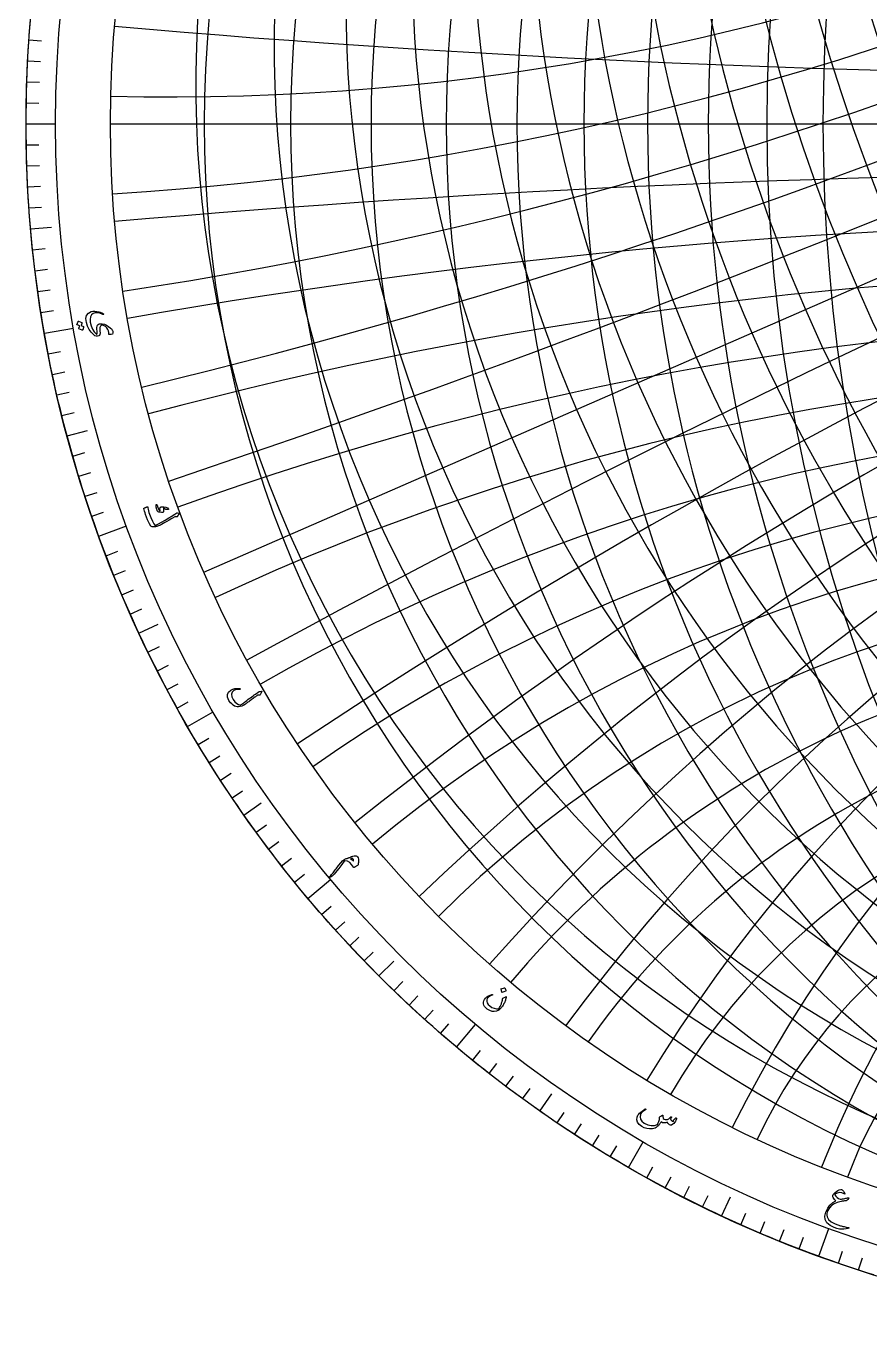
# Model space of a CAD drawing. Header units: millimetres. Extents: x -92 to 92, y -92 to 120.
# Drawn here: x -92.5 to -27.7, y -92.5 to 7.5 of the extents above; entities that cross this region are included whole.
import ezdxf

# ---------------------------------------------------------------- set-up
doc = ezdxf.new("R2010")
doc.units = ezdxf.units.MM
for name, color, linetype in [('CUT_OUTER', 1, 'Continuous'), ('ENGRAVE', 7, 'Continuous'), ('ENGRAVE_FINE', 8, 'Continuous'), ('TEXT', 5, 'Continuous')]:
    doc.layers.add(name, color=color, linetype=linetype)

msp = doc.modelspace()

# ---------------------------------------------------------------- linework, layer by layer
at = {"layer": 'CUT_OUTER'}
msp.add_lwpolyline([(-27.394, -88.3506), (-27.9356, -88.1808), (-28.4761, -88.0077), (-29.0156, -87.8314), (-29.5539, -87.6517), (-30.0912, -87.4687), (-30.6273, -87.2824), (-31.1623, -87.0928), (-31.6961, -86.9), (-32.2287, -86.7039), (-32.7601, -86.5045), (-33.2903, -86.3018), (-33.8192, -86.0959), (-34.3468, -85.8868), (-34.8732, -85.6744), (-35.3982, -85.4589), (-35.9219, -85.24), (-36.4443, -85.018), (-36.9652, -84.7928), (-37.4848, -84.5644), (-38.003, -84.3328), (-38.5197, -84.098), (-39.035, -83.8601), (-39.5488, -83.619), (-40.0612, -83.3748), (-40.572, -83.1274), (-41.0813, -82.8769), (-41.589, -82.6232), (-42.0952, -82.3665), (-42.5998, -82.1067), (-43.1028, -81.8437), (-43.6042, -81.5777), (-44.1039, -81.3086), (-44.602, -81.0365), (-45.0984, -80.7613), (-45.5931, -80.483), (-46.0861, -80.2018), (-46.5773, -79.9175), (-47.0668, -79.6302), (-47.5545, -79.3399), (-48.0404, -79.0466), (-48.5245, -78.7504), (-49.0068, -78.4511), (-49.4873, -78.149), (-49.9659, -77.8438), (-50.4426, -77.5358), (-50.9174, -77.2248), (-51.3902, -76.9109), (-51.8612, -76.5942), (-52.3302, -76.2745), (-52.7972, -75.952), (-53.2623, -75.6266), (-53.7253, -75.2984), (-54.1863, -74.9673), (-54.6453, -74.6334), (-55.1022, -74.2967), (-55.557, -73.9572), (-56.0098, -73.6149), (-56.4604, -73.2699), (-56.9089, -72.922), (-57.3553, -72.5715), (-57.7995, -72.2182), (-58.2415, -71.8622), (-58.6814, -71.5035), (-59.119, -71.1421), (-59.5544, -70.778), (-59.9876, -70.4112), (-60.4185, -70.0418), (-60.8471, -69.6698), (-61.2735, -69.2951), (-61.6975, -68.9178), (-62.1192, -68.538), (-62.5386, -68.1555), (-62.9556, -67.7705), (-63.3702, -67.383), (-63.7825, -66.9929), (-64.1924, -66.6002), (-64.5998, -66.2051), (-65.0048, -65.8075), (-65.4074, -65.4074), (-65.8075, -65.0048), (-66.2051, -64.5998), (-66.6002, -64.1924), (-66.9929, -63.7825), (-67.383, -63.3702), (-67.7705, -62.9556), (-68.1555, -62.5386), (-68.538, -62.1192), (-68.9178, -61.6975), (-69.2951, -61.2735), (-69.6698, -60.8471), (-70.0418, -60.4185), (-70.4112, -59.9876), (-70.778, -59.5544), (-71.1421, -59.119), (-71.5035, -58.6814), (-71.8622, -58.2415), (-72.2182, -57.7995), (-72.5715, -57.3553), (-72.922, -56.9089), (-73.2699, -56.4604), (-73.6149, -56.0098), (-73.9572, -55.557), (-74.2967, -55.1022), (-74.6334, -54.6453), (-74.9673, -54.1863), (-75.2984, -53.7253), (-75.6266, -53.2623), (-75.952, -52.7972), (-76.2745, -52.3302), (-76.5942, -51.8612), (-76.9109, -51.3902), (-77.2248, -50.9174), (-77.5358, -50.4426), (-77.8438, -49.9659), (-78.149, -49.4873), (-78.4511, -49.0068), (-78.7504, -48.5245), (-79.0466, -48.0404), (-79.3399, -47.5545), (-79.6302, -47.0668), (-79.9175, -46.5773), (-80.2018, -46.0861), (-80.483, -45.5931), (-80.7613, -45.0984), (-81.0365, -44.602), (-81.3086, -44.1039), (-81.5777, -43.6042), (-81.8437, -43.1028), (-82.1067, -42.5998), (-82.3665, -42.0952), (-82.6232, -41.589), (-82.8769, -41.0813), (-83.1274, -40.572), (-83.3748, -40.0612), (-83.619, -39.5488), (-83.8601, -39.035), (-84.098, -38.5197), (-84.3328, -38.003), (-84.5644, -37.4848), (-84.7928, -36.9652), (-85.018, -36.4443), (-85.24, -35.9219), (-85.4589, -35.3982), (-85.6744, -34.8732), (-85.8868, -34.3468), (-86.0959, -33.8192), (-86.3018, -33.2903), (-86.5045, -32.7601), (-86.7039, -32.2287), (-86.9, -31.6961), (-87.0928, -31.1623), (-87.2824, -30.6273), (-87.4687, -30.0912), (-87.6517, -29.5539), (-87.8314, -29.0156), (-88.0077, -28.4761), (-88.1808, -27.9356), (-88.3506, -27.394), (-88.517, -26.8513), (-88.6801, -26.3077), (-88.8398, -25.7631), (-88.9962, -25.2175), (-89.1493, -24.6709), (-89.299, -24.1235), (-89.4453, -23.5751), (-89.5883, -23.0258), (-89.7279, -22.4757), (-89.8641, -21.9247), (-89.9969, -21.3729), (-90.1264, -20.8203), (-90.2524, -20.2669), (-90.3751, -19.7127), (-90.4944, -19.1578), (-90.6102, -18.6022), (-90.7226, -18.0459), (-90.8317, -17.4889), (-90.9373, -16.9312), (-91.0394, -16.3729), (-91.1382, -15.814), (-91.2335, -15.2545), (-91.3254, -14.6944), (-91.4138, -14.1337), (-91.4988, -13.5726), (-91.5804, -13.0109), (-91.6585, -12.4487), (-91.7332, -11.8861), (-91.8044, -11.323), (-91.8721, -10.7595), (-91.9364, -10.1956), (-91.9972, -9.6313), (-92.0546, -9.0666), (-92.1085, -8.5016), (-92.1589, -7.9363), (-92.2059, -7.3706), (-92.2494, -6.8047), (-92.2894, -6.2386), (-92.3259, -5.6722), (-92.359, -5.1056), (-92.3886, -4.5388), (-92.4147, -3.9718), (-92.4373, -3.4047), (-92.4565, -2.8374), (-92.4721, -2.2701), (-92.4843, -1.7026), (-92.493, -1.1351), (-92.4983, -0.5676), (-92.5, 0), (-92.4983, 0.5676), (-92.493, 1.1351), (-92.4843, 1.7026), (-92.4721, 2.2701), (-92.4565, 2.8374), (-92.4373, 3.4047), (-92.4147, 3.9718), (-92.3886, 4.5388), (-92.359, 5.1056), (-92.3259, 5.6722), (-92.2894, 6.2386), (-92.2494, 6.8047), (-92.2059, 7.3706), (-92.1589, 7.9363)], dxfattribs=at)
at = {"layer": 'ENGRAVE'}
for points in [[(-78.8401, -34.4171), (78.8401, 34.4171)], [(-92.5, 0), (-90.2338, 0)], [(-86.025, 0), (86.025, 0)], [(-86.025, 0), (86.025, 0)], [(-92.148, -8.0619), (-90.5354, -7.9208)], [(-91.0947, -16.0625), (-88.8629, -15.6689)], [(-89.3481, -23.9408), (-87.7845, -23.5218)], [(-86.9216, -31.6369), (-84.792, -30.8618)], [(-83.8335, -39.0922), (-82.3664, -38.4081)], [(-80.1073, -46.25), (-78.1447, -45.1169)], [(-75.7716, -53.0558), (-74.4456, -52.1273)], [(-70.8591, -59.4579), (-69.1231, -58.0011)], [(-65.4074, -65.4074), (-64.2627, -64.2627)], [(-59.4579, -70.8591), (-58.0011, -69.1231)], [(-53.0558, -75.7716), (-52.1273, -74.4456)], [(-46.25, -80.1073), (-45.1169, -78.1447)], [(-39.0922, -83.8335), (-38.4081, -82.3664)], [(-31.6369, -86.9216), (-30.8618, -84.792)]]:
    msp.add_lwpolyline(points, dxfattribs=at)
for radius in [92.5, 90.2338, 86.025, 86.025]:
    msp.add_circle((0, 0), radius, dxfattribs=at)
for centre, radius, start, end in [((15.1685, 0), 87.3521, 100, 260), ((31.3105, 0), 91.5459, 110, 250), ((49.6666, 0), 99.3331, 120, 240), ((72.1835, 0), 112.2977, 130, 230), ((102.5206, 0), 133.8311, 140, 220), ((0, -495.3982), 487.872, 80, 100), ((0, -251.5203), 236.3517, 70, 110), ((0, -172.05), 148.9997, 60, 120), ((0, -133.8311), 102.5206, 50, 130), ((0, -112.2977), 72.1835, 40, 140), ((0, -99.3331), 49.6666, 30, 150), ((0, -91.5459), 31.3105, 20, 160)]:
    msp.add_arc(centre, radius, start, end, dxfattribs=at)
at = {"layer": 'ENGRAVE_FINE'}
for points in [[(-78.8401, -34.4171), (78.8401, 34.4171)], [(-92.2747, 6.4525), (-91.3058, 6.3847)], [(-92.3732, 4.8411), (-91.4033, 4.7902)], [(-92.4437, 3.2282), (-91.473, 3.1943)], [(-92.4859, 1.6143), (-91.5148, 1.5974)], [(-92.4859, -1.6143), (-91.5148, -1.5974)], [(-92.4437, -3.2282), (-91.473, -3.1943)], [(-92.3732, -4.8411), (-91.4033, -4.7902)], [(-92.2747, -6.4525), (-91.3058, -6.3847)], [(-91.9933, -9.6689), (-91.0273, -9.5674)], [(-91.8105, -11.2729), (-90.8465, -11.1545)], [(-91.5998, -12.8735), (-90.638, -12.7383)], [(-91.3612, -14.4702), (-90.4019, -14.3183)], [(-90.8005, -17.6498), (-89.8471, -17.4645)], [(-90.4787, -19.2318), (-89.5286, -19.0299)], [(-90.1292, -20.808), (-89.1829, -20.5895)], [(-89.7524, -22.3778), (-88.81, -22.1428)], [(-88.9167, -25.4965), (-87.9831, -25.2287)], [(-88.4582, -27.0444), (-87.5294, -26.7604)], [(-87.9727, -28.5841), (-87.049, -28.2839)], [(-87.4605, -30.1151), (-86.5421, -29.7988)], [(-86.3562, -33.149), (-85.4494, -32.801)], [(-85.7645, -34.6511), (-84.864, -34.2873)], [(-85.1467, -36.1426), (-84.2527, -35.7631)], [(-84.503, -37.6231), (-83.6157, -37.2281)], [(-83.1384, -40.5493), (-82.2655, -40.1236)], [(-82.4181, -41.9941), (-81.5527, -41.5532)], [(-81.6727, -43.4261), (-80.8151, -42.9701)], [(-80.9023, -44.8449), (-80.0528, -44.374)], [(-79.288, -47.641), (-78.4555, -47.1408)], [(-78.4444, -49.0175), (-77.6208, -48.5028)], [(-77.577, -50.3791), (-76.7625, -49.8501)], [(-76.686, -51.7253), (-75.8808, -51.1822)], [(-74.8341, -54.3701), (-74.0483, -53.7992)], [(-73.8738, -55.6679), (-73.0981, -55.0834)], [(-72.891, -56.9487), (-72.1256, -56.3507)], [(-71.886, -58.2121), (-71.1312, -57.6009)], [(-69.8106, -60.6855), (-69.0776, -60.0483)], [(-68.7409, -61.8946), (-68.0191, -61.2447)], [(-67.6502, -63.0848), (-66.9399, -62.4225)], [(-66.5389, -64.2559), (-65.8403, -63.5812)], [(-64.2559, -66.5389), (-63.5812, -65.8403)], [(-63.0848, -67.6502), (-62.4225, -66.9399)], [(-61.8946, -68.7409), (-61.2447, -68.0191)], [(-60.6855, -69.8106), (-60.0483, -69.0776)], [(-58.2121, -71.886), (-57.6009, -71.1312)], [(-56.9487, -72.891), (-56.3507, -72.1256)], [(-55.6679, -73.8738), (-55.0834, -73.0981)], [(-54.3701, -74.8341), (-53.7992, -74.0483)], [(-51.7253, -76.686), (-51.1822, -75.8808)], [(-50.3791, -77.577), (-49.8501, -76.7625)], [(-49.0175, -78.4444), (-48.5028, -77.6208)], [(-47.641, -79.288), (-47.1408, -78.4555)], [(-44.8449, -80.9023), (-44.374, -80.0528)], [(-43.4261, -81.6727), (-42.9701, -80.8151)], [(-41.9941, -82.4181), (-41.5532, -81.5527)], [(-40.5493, -83.1384), (-40.1236, -82.2655)], [(-37.6231, -84.503), (-37.2281, -83.6157)], [(-36.1426, -85.1467), (-35.7631, -84.2527)], [(-34.6511, -85.7645), (-34.2873, -84.864)], [(-33.149, -86.3562), (-32.801, -85.4494)], [(-30.1151, -87.4605), (-29.7988, -86.5421)], [(-28.5841, -87.9727), (-28.2839, -87.049)]]:
    msp.add_lwpolyline(points, dxfattribs=at)
for centre, radius, start, end in [((7.5262, 0), 86.3536, 95, 265), ((23.0503, 0), 89.0596, 105, 255), ((40.1141, 0), 94.9181, 115, 245), ((60.2354, 0), 105.0171, 125, 235), ((86.025, 0), 121.6577, 135, 225), ((-6.8976, -3.0111), 86.3536, 298.583333, 108.583334), ((-13.9016, -6.0687), 87.3521, 303.583333, 103.583333), ((-21.1251, -9.222), 89.0596, 308.583333, 98.583333), ((-28.6955, -12.5268), 91.5459, 313.583333, 93.583333), ((6.8976, 3.0111), 86.3536, 118.583333, 288.583334), ((13.9016, 6.0687), 87.3521, 123.583333, 283.583333), ((21.1251, 9.222), 89.0596, 128.583333, 278.583333), ((28.6955, 12.5268), 91.5459, 133.583333, 273.583333), ((36.7638, 16.049), 94.9181, 138.583333, 268.583333), ((45.5184, 19.8707), 99.3331, 143.583333, 263.583333), ((55.2044, 24.0991), 105.0171, 148.583333, 258.583333), ((66.1547, 28.8794), 112.2977, 153.583333, 253.583333), ((78.8401, 34.4171), 121.6577, 158.583333, 248.583333), ((93.958, 41.0167), 133.8311, 163.583333, 243.583333), ((112.5954, 49.1527), 149.98, 168.583333, 238.583333), ((136.5551, 59.6122), 172.05, 173.583333, 233.583333), ((169.0732, 73.8077), 203.5525, 178.583333, 228.583333), ((216.6114, 94.5602), 251.5203, 183.583333, 223.583333), ((294.2353, 128.4463), 332.3751, 188.583333, 218.583333), ((447.1245, 195.189), 495.3982, 193.583333, 213.583333), ((901.1467, 393.3892), 987.0262, 198.5833333, 208.5833333), ((-901.1467, -393.3892), 987.0262, 18.5833333, 28.5833333), ((-447.1245, -195.189), 495.3982, 13.583333, 33.583333), ((-294.2353, -128.4463), 332.3751, 8.583333, 38.583333), ((-216.6114, -94.5602), 251.5203, 3.583333, 43.583333), ((-169.0732, -73.8077), 203.5525, 358.583333, 48.583333), ((-136.5551, -59.6122), 172.05, 353.583333, 53.583333), ((-112.5954, -49.1527), 149.98, 348.583333, 58.583333), ((-93.958, -41.0167), 133.8311, 343.583333, 63.583333), ((-78.8401, -34.4171), 121.6577, 338.583333, 68.583333), ((-66.1547, -28.8794), 112.2977, 333.583333, 73.583333), ((-55.2044, -24.0991), 105.0171, 328.583333, 78.583333), ((-45.5184, -19.8707), 99.3331, 323.583333, 83.583333), ((-36.7638, -16.049), 94.9181, 318.583333, 88.583333), ((-81.4378, 186.5516), 184.4812, 268.583333, 318.583333), ((-100.6288, 230.5131), 236.3517, 273.583333, 313.583333), ((-132.9774, 304.6148), 321.0497, 278.583333, 308.583333), ((-198.2001, 454.0221), 487.872, 283.583333, 303.583333), ((-394.8919, 904.5889), 983.2702, 288.5833333, 298.5833333), ((394.8919, -904.5889), 983.2702, 108.5833333, 118.5833333), ((198.2001, -454.0221), 487.872, 103.583333, 123.583333), ((132.9774, -304.6148), 321.0497, 98.583333, 128.583333), ((0, 987.0262), 983.2702, 265, 275), ((100.6288, -230.5131), 236.3517, 93.583333, 133.583333), ((81.4378, -186.5516), 184.4812, 88.583333, 138.583333), ((0, -987.0262), 983.2702, 85, 95), ((68.8342, -157.6802), 148.9997, 83.583333, 143.583333), ((0, -332.3751), 321.0497, 75, 105), ((60.0044, -137.4536), 122.8564, 78.583333, 148.583333), ((0, -203.5525), 184.4812, 65, 115), ((53.5435, -122.6535), 102.5206, 73.583333, 153.583333), ((48.6731, -111.4968), 86.025, 68.583333, 158.583333), ((0, -149.98), 122.8564, 55, 125), ((0, -121.6577), 86.025, 45, 135), ((0, -105.0171), 60.2354, 35, 145), ((0, -94.9181), 40.1141, 25, 155)]:
    msp.add_arc(centre, radius, start, end, dxfattribs=at)
at = {"layer": 'TEXT'}
for points in [[(-86.1551, -16.1075), (-86.1403, -16.002), (-86.1595, -15.8909), (-86.2126, -15.7741), (-86.2996, -15.6515), (-86.3748, -15.5772), (-86.4588, -15.519), (-86.5519, -15.4771), (-86.654, -15.4513), (-86.6736, -15.4505), (-86.6934, -15.4536), (-86.7132, -15.4607), (-86.7331, -15.4718), (-86.7902, -15.5326), (-86.8252, -15.6239), (-86.8378, -15.7455), (-86.828, -15.8975), (-86.8166, -16.0473), (-86.8251, -16.1592), (-86.8537, -16.2334), (-86.9025, -16.2697), (-87.0144, -16.2936), (-87.1186, -16.2901), (-87.2153, -16.2589), (-87.3043, -16.2001), (-87.5036, -15.9972), (-87.6638, -15.7708), (-87.785, -15.521), (-87.8667, -15.2482), (-87.8982, -14.9402), (-87.8462, -14.6973), (-87.7114, -14.5198), (-87.4941, -14.4078), (-87.3688, -14.3828), (-87.229, -14.3785), (-87.0747, -14.3949), (-86.9058, -14.4318), (-86.8581, -14.4464), (-86.8119, -14.4618), (-86.7671, -14.4781), (-86.7237, -14.4952), (-86.6816, -14.5132), (-86.6405, -14.5324), (-86.6003, -14.5527), (-86.5612, -14.5742), (-86.5444, -14.5864), (-86.5364, -14.5985), (-86.5372, -14.6106), (-86.5467, -14.6225), (-86.5596, -14.6304), (-86.5733, -14.6341), (-86.5877, -14.6336), (-86.6028, -14.6288), (-86.8289, -14.5362), (-87.0261, -14.4916), (-87.1946, -14.4953), (-87.3344, -14.5477), (-87.4713, -14.6646), (-87.556, -14.8171), (-87.5883, -15.0051), (-87.5681, -15.2285), (-87.4964, -15.5067), (-87.3937, -15.7503), (-87.2605, -15.959), (-87.0969, -16.1328), (-87.084, -16.1426), (-87.0723, -16.1451), (-87.0621, -16.1402), (-87.0532, -16.1279), (-87.0409, -16.0825), (-87.0373, -16.0071), (-87.0423, -15.9017), (-87.0558, -15.7662), (-87.0637, -15.6274), (-87.051, -15.5181), (-87.0178, -15.4385), (-86.9643, -15.3884), (-86.8963, -15.3577), (-86.8226, -15.3395), (-86.7431, -15.3338), (-86.6577, -15.3406), (-86.4853, -15.3809), (-86.3209, -15.4498), (-86.1643, -15.5471), (-86.0155, -15.6728), (-85.9795, -15.7068), (-85.9475, -15.7403), (-85.9195, -15.7733), (-85.8956, -15.8059), (-85.8756, -15.8378), (-85.8593, -15.8687), (-85.8468, -15.8988), (-85.838, -15.928), (-85.8273, -16.0466), (-85.8653, -16.1277), (-85.9521, -16.1714), (-86.0878, -16.1775), (-86.1261, -16.17), (-86.1501, -16.1558), (-86.1598, -16.135), (-86.1551, -16.1075)], [(-88.0917, -15.5621), (-88.0871, -15.5653), (-88.0839, -15.5704), (-88.0818, -15.5773), (-88.0811, -15.5861), (-88.087, -15.619), (-88.0942, -15.6511), (-88.1028, -15.6825), (-88.1126, -15.713), (-88.124, -15.7431), (-88.1369, -15.7729), (-88.1516, -15.8023), (-88.1678, -15.8315), (-88.1733, -15.8375), (-88.1797, -15.8409), (-88.1869, -15.8416), (-88.195, -15.8396), (-88.4564, -15.7305), (-88.4602, -15.7269), (-88.4613, -15.7208), (-88.4596, -15.7122), (-88.4553, -15.701), (-88.4508, -15.6931), (-88.445, -15.6805), (-88.4378, -15.6632), (-88.4293, -15.6412), (-88.4192, -15.6142), (-88.4075, -15.5821), (-88.3941, -15.5449), (-88.3789, -15.5025), (-88.582, -15.4145), (-88.5885, -15.41), (-88.5911, -15.4031), (-88.5897, -15.3939), (-88.5844, -15.3824), (-88.5797, -15.3725), (-88.5729, -15.3569), (-88.5639, -15.3356), (-88.5526, -15.3087), (-88.5392, -15.2757), (-88.5238, -15.2364), (-88.5062, -15.1905), (-88.4866, -15.1383), (-88.4828, -15.1326), (-88.4785, -15.1296), (-88.4738, -15.1294), (-88.4686, -15.132), (-88.2166, -15.2474), (-88.2121, -15.2507), (-88.2088, -15.2558), (-88.2068, -15.2627), (-88.2061, -15.2715), (-88.21, -15.2992), (-88.2153, -15.3264), (-88.2221, -15.3531), (-88.2303, -15.3792), (-88.2399, -15.4048), (-88.2505, -15.4297), (-88.2623, -15.4541), (-88.2751, -15.4778)], [(-80.7349, -29.9186), (-80.7604, -29.9465), (-80.7839, -29.9745), (-80.8056, -30.0025), (-80.8253, -30.0307), (-80.843, -30.0592), (-80.8586, -30.0882), (-80.8722, -30.1177), (-80.8837, -30.1476), (-80.8917, -30.1604), (-80.9037, -30.1681), (-80.9196, -30.1708), (-80.9395, -30.1684), (-81.0469, -30.1493), (-81.0584, -30.1478), (-81.0678, -30.1471), (-81.0752, -30.1474), (-81.0806, -30.1486), (-81.301, -30.2848), (-81.5007, -30.4065), (-81.6796, -30.5136), (-81.8379, -30.6062), (-81.9754, -30.6838), (-82.092, -30.7462), (-82.1878, -30.7933), (-82.2627, -30.8252), (-82.4065, -30.8791), (-82.453, -30.8936), (-82.5006, -30.9059), (-82.5491, -30.9162), (-82.5987, -30.9242), (-82.6493, -30.93), (-82.7011, -30.9332), (-82.7541, -30.9339), (-82.8081, -30.9321), (-82.9108, -30.8691), (-83.0308, -30.6905), (-83.1672, -30.3958), (-83.319, -29.985), (-83.3608, -29.8546), (-83.396, -29.7328), (-83.4246, -29.6196), (-83.4467, -29.515), (-83.4461, -29.5045), (-83.4426, -29.496), (-83.4364, -29.4894), (-83.4275, -29.4848), (-83.3832, -29.4661), (-83.3428, -29.4494), (-83.3062, -29.4347), (-83.2736, -29.422), (-83.2444, -29.4112), (-83.2183, -29.4021), (-83.1954, -29.3947), (-83.1755, -29.3891), (-83.1642, -29.3865), (-83.1567, -29.3883), (-83.1531, -29.3943), (-83.1534, -29.4046), (-83.1498, -29.4812), (-83.1334, -29.5758), (-83.1043, -29.6885), (-83.0623, -29.8191), (-82.9228, -30.2042), (-82.7944, -30.4984), (-82.6781, -30.7018), (-82.5744, -30.8146), (-82.4851, -30.7811), (-82.3296, -30.7023), (-82.1076, -30.5786), (-81.8191, -30.41), (-81.531, -30.2391), (-81.3133, -30.1091), (-81.1661, -30.0199), (-81.0895, -29.9713), (-81.0688, -29.9573), (-81.0495, -29.9442), (-81.0314, -29.932), (-81.0147, -29.9207), (-80.9995, -29.9103), (-80.9861, -29.9011), (-80.9743, -29.8928), (-80.9642, -29.8856), (-80.9416, -29.8716), (-80.9186, -29.8622), (-80.895, -29.8576), (-80.871, -29.8578), (-80.7391, -29.8712), (-80.7299, -29.8729), (-80.7231, -29.8759), (-80.7188, -29.8802), (-80.7169, -29.8858), (-80.7183, -29.8941), (-80.7217, -29.9023), (-80.7272, -29.9105), (-80.7349, -29.9186)], [(-81.5596, -29.562), (-81.5584, -29.5677), (-81.5589, -29.5732), (-81.5611, -29.5785), (-81.5651, -29.5837), (-81.5693, -29.5864), (-81.5742, -29.5886), (-81.5796, -29.5902), (-81.5857, -29.5912), (-81.764, -29.5866), (-81.7825, -29.5849), (-81.7975, -29.5815), (-81.8089, -29.5763), (-81.8168, -29.5695), (-81.8405, -29.5367), (-81.8656, -29.5105), (-81.892, -29.491), (-81.9197, -29.4781), (-81.9319, -29.4779), (-81.9413, -29.4875), (-81.9481, -29.5069), (-81.9522, -29.5359), (-81.952, -29.5543), (-81.9513, -29.5731), (-81.9499, -29.5924), (-81.948, -29.612), (-81.9455, -29.6322), (-81.9423, -29.6532), (-81.9384, -29.675), (-81.9337, -29.6976), (-81.938, -29.7829), (-81.9932, -29.8299), (-82.0995, -29.8383), (-82.2569, -29.8081), (-82.3069, -29.7902), (-82.3482, -29.7699), (-82.3808, -29.7472), (-82.4046, -29.7222), (-82.4232, -29.692), (-82.4422, -29.6479), (-82.4616, -29.5898), (-82.4814, -29.5177), (-82.4907, -29.4807), (-82.4982, -29.4451), (-82.5039, -29.4109), (-82.5079, -29.3781), (-82.5107, -29.347), (-82.5127, -29.3178), (-82.5142, -29.2904), (-82.5149, -29.2648), (-82.512, -29.2478), (-82.5066, -29.2345), (-82.4985, -29.2249), (-82.488, -29.2189), (-82.4757, -29.2166), (-82.4655, -29.2191), (-82.4572, -29.2266), (-82.451, -29.2388), (-82.4337, -29.2788), (-82.4148, -29.3243), (-82.3943, -29.3755), (-82.3722, -29.4323), (-82.3307, -29.5383), (-82.2942, -29.6195), (-82.2628, -29.676), (-82.2365, -29.7079), (-82.2313, -29.7114), (-82.2258, -29.7123), (-82.2199, -29.7106), (-82.2138, -29.7063), (-82.2105, -29.7023), (-82.2083, -29.6961), (-82.2073, -29.6879), (-82.2075, -29.6776), (-82.2175, -29.5853), (-82.2199, -29.546), (-82.2176, -29.5109), (-82.2104, -29.4798), (-82.1984, -29.4528), (-82.1821, -29.4277), (-82.1624, -29.4094), (-82.1396, -29.3977), (-82.1135, -29.3927), (-81.9277, -29.3863), (-81.7736, -29.4124), (-81.6509, -29.4709), (-81.5596, -29.562)], [(-74.4189, -43.5384), (-74.4079, -43.5382), (-74.3985, -43.5407), (-74.3906, -43.5459), (-74.3844, -43.5538), (-74.3809, -43.5633), (-74.3812, -43.5733), (-74.3853, -43.5837), (-74.3932, -43.5946), (-74.4408, -43.6556), (-74.4788, -43.7134), (-74.5075, -43.7679), (-74.5267, -43.8191), (-74.5346, -43.8356), (-74.5484, -43.847), (-74.5678, -43.8533), (-74.593, -43.8545), (-74.6061, -43.8535), (-74.6187, -43.8526), (-74.6307, -43.8519), (-74.6422, -43.8513), (-74.653, -43.8507), (-74.6629, -43.85), (-74.672, -43.8493), (-74.6802, -43.8485), (-74.6947, -43.8477), (-74.7101, -43.85), (-74.7264, -43.8555), (-74.7436, -43.8643), (-74.7884, -43.8948), (-74.8369, -43.9289), (-74.889, -43.9664), (-74.9447, -44.0074), (-75.0042, -44.0518), (-75.0674, -44.0993), (-75.1345, -44.1499), (-75.2055, -44.2038), (-75.2755, -44.2586), (-75.3418, -44.3096), (-75.4041, -44.3568), (-75.4626, -44.4001), (-75.5172, -44.4398), (-75.5681, -44.4763), (-75.6153, -44.5094), (-75.6588, -44.5392), (-75.7909, -44.6217), (-75.9244, -44.6855), (-76.0594, -44.7306), (-76.196, -44.7568), (-76.2854, -44.7565), (-76.3822, -44.7318), (-76.4866, -44.6826), (-76.5984, -44.6087), (-76.7063, -44.5208), (-76.7977, -44.4322), (-76.8725, -44.3431), (-76.9307, -44.2535), (-77.0319, -44.0037), (-77.0397, -43.7883), (-76.9545, -43.6076), (-76.7765, -43.4616), (-76.6227, -43.3903), (-76.4569, -43.3472), (-76.2792, -43.3322), (-76.0896, -43.3452), (-76.0777, -43.3475), (-76.0686, -43.352), (-76.0624, -43.3586), (-76.059, -43.3672), (-76.0574, -43.3775), (-76.058, -43.3864), (-76.0608, -43.3938), (-76.0657, -43.3997), (-76.0741, -43.4068), (-76.0833, -43.4116), (-76.0934, -43.4141), (-76.1042, -43.4145), (-76.2613, -43.4216), (-76.3894, -43.4376), (-76.4885, -43.4626), (-76.5585, -43.4967), (-76.6782, -43.625), (-76.7236, -43.7814), (-76.6946, -43.9658), (-76.5909, -44.178), (-76.4648, -44.3503), (-76.3282, -44.4796), (-76.1815, -44.5658), (-76.0248, -44.6089), (-75.9789, -44.5791), (-75.9259, -44.5431), (-75.8658, -44.501), (-75.7987, -44.4526), (-75.7244, -44.3979), (-75.643, -44.3364), (-75.5543, -44.2683), (-75.4585, -44.1935), (-75.3588, -44.1176), (-75.2605, -44.0434), (-75.1634, -43.9708), (-75.0676, -43.9), (-74.973, -43.831), (-74.8794, -43.764), (-74.787, -43.699), (-74.6956, -43.6361), (-74.6099, -43.5717), (-74.5991, -43.5661), (-74.5884, -43.5619), (-74.5778, -43.559), (-74.5673, -43.5576)], [(-67.7766, -56.3713), (-67.7327, -56.3459), (-67.688, -56.3216), (-67.6427, -56.2985), (-67.5966, -56.2766), (-67.5498, -56.2564), (-67.5025, -56.2384), (-67.4545, -56.2227), (-67.4059, -56.2093), (-67.3125, -56.1914), (-67.2322, -56.1864), (-67.1651, -56.1943), (-67.1111, -56.2152), (-67.0512, -56.2656), (-67.0087, -56.3409), (-66.9835, -56.441), (-66.9756, -56.5661), (-66.976, -56.6027), (-66.9774, -56.6392), (-66.98, -56.6756), (-66.9836, -56.7119), (-66.9882, -56.7483), (-66.9936, -56.7849), (-66.9999, -56.8218), (-67.0069, -56.8588), (-67.0121, -56.8791), (-67.0195, -56.8961), (-67.0291, -56.9099), (-67.0409, -56.9205), (-67.0965, -56.9538), (-67.1463, -56.9833), (-67.1905, -57.0089), (-67.2289, -57.0307), (-67.261, -57.0484), (-67.2862, -57.0618), (-67.3045, -57.0709), (-67.316, -57.0757), (-67.333, -57.078), (-67.3476, -57.0747), (-67.3598, -57.0657), (-67.3697, -57.0511), (-67.5007, -56.8431), (-67.6521, -56.694), (-67.8242, -56.6035), (-68.0175, -56.5716), (-68.0362, -56.5736), (-68.0521, -56.5789), (-68.0653, -56.5876), (-68.0757, -56.5996), (-68.2024, -56.7774), (-68.3371, -56.959), (-68.4796, -57.1445), (-68.6302, -57.3339), (-68.8392, -57.5809), (-69.0006, -57.7457), (-69.1145, -57.828), (-69.1811, -57.8277), (-69.1893, -57.8118), (-69.1868, -57.7916), (-69.1735, -57.7672), (-69.1495, -57.7385), (-69.0956, -57.6833), (-69.0411, -57.624), (-68.9859, -57.5605), (-68.9301, -57.4929), (-68.8736, -57.4215), (-68.8162, -57.3469), (-68.7579, -57.2691), (-68.6988, -57.188), (-68.5, -56.9165), (-68.3356, -56.7097), (-68.2056, -56.5673), (-68.1105, -56.4891), (-68.0607, -56.4594), (-68.0129, -56.4343), (-67.9673, -56.4137), (-67.9238, -56.3976), (-67.8827, -56.3856), (-67.8445, -56.3772), (-67.8091, -56.3724), (-67.7766, -56.3713)], [(-67.5831, -56.4224), (-67.5553, -56.437), (-67.5272, -56.4533), (-67.4988, -56.4715), (-67.4702, -56.4915), (-67.4415, -56.5132), (-67.4127, -56.5363), (-67.3839, -56.561), (-67.3552, -56.5872), (-67.3584, -56.5191), (-67.3679, -56.466), (-67.3837, -56.428), (-67.4058, -56.4049), (-67.4444, -56.3877), (-67.4869, -56.3849), (-67.5331, -56.3965), (-67.5831, -56.4224)], [(-55.6305, -67.0315), (-55.6443, -67.0888), (-55.6601, -67.1474), (-55.678, -67.2074), (-55.698, -67.2687), (-55.7206, -67.3313), (-55.7463, -67.3954), (-55.7752, -67.4609), (-55.8073, -67.5279), (-55.8411, -67.593), (-55.8773, -67.6555), (-55.9158, -67.7153), (-55.9566, -67.7724), (-55.9998, -67.8269), (-56.0457, -67.8791), (-56.0941, -67.9288), (-56.1452, -67.9762), (-56.2032, -68.0223), (-56.2619, -68.0607), (-56.3214, -68.0912), (-56.3816, -68.1141), (-56.5465, -68.143), (-56.7187, -68.1264), (-56.898, -68.0643), (-57.0842, -67.9565), (-57.2039, -67.8607), (-57.2935, -67.7586), (-57.3531, -67.6505), (-57.3825, -67.5363), (-57.3811, -67.4229), (-57.3528, -67.3128), (-57.2976, -67.2059), (-57.2157, -67.1023), (-57.1114, -67.0075), (-56.9956, -66.9298), (-56.8681, -66.869), (-56.7292, -66.8252), (-56.7107, -66.8224), (-56.6965, -66.8241), (-56.6867, -66.8304), (-56.6813, -66.8412), (-56.6797, -66.8553), (-56.6864, -66.8677), (-56.7012, -66.8782), (-56.7242, -66.8869), (-56.8837, -66.9553), (-57.0036, -67.0371), (-57.0838, -67.1326), (-57.1242, -67.242), (-57.1251, -67.3563), (-57.0865, -67.4711), (-57.0084, -67.5863), (-56.8907, -67.7017), (-56.7261, -67.8145), (-56.557, -67.888), (-56.3838, -67.9223), (-56.2066, -67.9173), (-56.2018, -67.9159), (-56.1964, -67.9125), (-56.1904, -67.9071), (-56.1837, -67.8996), (-56.1372, -67.8363), (-56.0917, -67.7552), (-56.0473, -67.6565), (-56.0039, -67.5401), (-55.9839, -67.4799), (-55.9659, -67.4235), (-55.95, -67.3707), (-55.936, -67.3215), (-55.9244, -67.2761), (-55.9153, -67.2344), (-55.9087, -67.1964), (-55.9048, -67.1621), (-55.902, -67.1448), (-55.897, -67.1309), (-55.8897, -67.1204), (-55.8802, -67.1132), (-55.6603, -66.9946), (-55.645, -66.9898), (-55.6349, -66.9943), (-55.6301, -67.0082), (-55.6305, -67.0315)], [(-55.7685, -66.3039), (-55.763, -66.3034), (-55.7574, -66.305), (-55.7516, -66.3089), (-55.7456, -66.315), (-55.7155, -66.3724), (-55.6916, -66.4319), (-55.6738, -66.4933), (-55.6621, -66.5567), (-55.6624, -66.5646), (-55.6648, -66.5707), (-55.6693, -66.5752), (-55.6758, -66.5779), (-55.9403, -66.667), (-55.9481, -66.6679), (-55.9543, -66.6644), (-55.9589, -66.6567), (-55.962, -66.6447), (-55.9646, -66.6343), (-55.9691, -66.6182), (-55.9754, -66.5965), (-55.9836, -66.5692), (-55.9938, -66.536), (-56.0065, -66.4967), (-56.0216, -66.4512), (-56.039, -66.3996), (-56.0407, -66.392), (-56.0401, -66.3864), (-56.037, -66.3828), (-56.0316, -66.3812)], [(-42.6317, -76.3122), (-42.6203, -76.3029), (-42.6094, -76.2978), (-42.5991, -76.2968), (-42.5893, -76.3001), (-42.5787, -76.3078), (-42.5713, -76.3173), (-42.5671, -76.3286), (-42.5662, -76.3417), (-42.5698, -76.3845), (-42.5823, -76.4331), (-42.6039, -76.4874), (-42.6345, -76.5475), (-42.694, -76.6403), (-42.7628, -76.7217), (-42.841, -76.7915), (-42.9285, -76.8499), (-42.9539, -76.8615), (-42.9781, -76.8679), (-43.0012, -76.8691), (-43.0232, -76.8651), (-43.0925, -76.8319), (-43.1579, -76.7797), (-43.2193, -76.7085), (-43.2766, -76.6184), (-43.3992, -76.6739), (-43.5166, -76.6904), (-43.6287, -76.6679), (-43.7354, -76.6065), (-43.7717, -76.6619), (-43.8082, -76.7142), (-43.845, -76.7634), (-43.8821, -76.8095), (-43.9197, -76.8529), (-43.958, -76.8938), (-43.9969, -76.9323), (-44.0366, -76.9684), (-44.1156, -77.0293), (-44.2027, -77.0772), (-44.2982, -77.1123), (-44.4018, -77.1345), (-44.6224, -77.1474), (-44.8343, -77.1232), (-45.0375, -77.0619), (-45.2316, -76.9635), (-45.4257, -76.8112), (-45.5482, -76.639), (-45.5992, -76.4475), (-45.5788, -76.2369), (-45.5539, -76.1715), (-45.5138, -76.1005), (-45.4585, -76.0241), (-45.3879, -75.9422), (-45.3025, -75.8573), (-45.2044, -75.7745), (-45.0934, -75.6938), (-44.9698, -75.6152), (-44.961, -75.6108), (-44.9525, -75.6091), (-44.9441, -75.6099), (-44.9359, -75.6134), (-44.9288, -75.6186), (-44.9234, -75.6245), (-44.9198, -75.6312), (-44.9181, -75.6386), (-44.9192, -75.6473), (-44.9225, -75.6551), (-44.928, -75.6621), (-44.9357, -75.6682), (-45.0968, -75.775), (-45.2166, -75.8702), (-45.295, -75.9541), (-45.3319, -76.0267), (-45.3551, -76.2214), (-45.3136, -76.3976), (-45.2072, -76.5549), (-45.036, -76.6933), (-44.7635, -76.8304), (-44.5024, -76.8937), (-44.2532, -76.8834), (-44.0162, -76.7995), (-43.9542, -76.6902), (-43.9061, -76.5647), (-43.8718, -76.4232), (-43.8511, -76.2657), (-43.8503, -76.249), (-43.8473, -76.2354), (-43.8419, -76.2249), (-43.8343, -76.2176), (-43.8023, -76.1957), (-43.772, -76.1752), (-43.7435, -76.1563), (-43.7168, -76.1388), (-43.692, -76.1231), (-43.6694, -76.1095), (-43.6489, -76.0981), (-43.6306, -76.0889), (-43.6214, -76.0858), (-43.614, -76.0867), (-43.6084, -76.0915), (-43.6046, -76.1002), (-43.6034, -76.1059), (-43.6019, -76.1143), (-43.6003, -76.1257), (-43.5985, -76.1398), (-43.5968, -76.1565), (-43.5956, -76.1757), (-43.595, -76.1973), (-43.5947, -76.2213), (-43.5932, -76.2682), (-43.5896, -76.3037), (-43.5839, -76.3277), (-43.5762, -76.3402), (-43.5088, -76.3865), (-43.4312, -76.4147), (-43.3433, -76.4247), (-43.2453, -76.4166), (-43.2015, -76.3991), (-43.1464, -76.3609), (-43.0802, -76.302), (-43.0029, -76.2224), (-42.9955, -76.2149), (-42.9869, -76.2099), (-42.977, -76.2074), (-42.9658, -76.2074), (-42.9561, -76.2088), (-42.9479, -76.2121), (-42.9411, -76.2172), (-42.9359, -76.2242), (-42.9352, -76.2471), (-42.9493, -76.2814), (-42.9784, -76.3271), (-43.0224, -76.3841), (-42.9865, -76.4488), (-42.9402, -76.504), (-42.8836, -76.5496), (-42.8167, -76.5857), (-42.8064, -76.5652), (-42.7999, -76.5476), (-42.7972, -76.5327), (-42.7983, -76.5207), (-42.8005, -76.5086), (-42.8, -76.4982), (-42.7968, -76.4892), (-42.7908, -76.4818)], [(-29.9486, -81.8023), (-29.8983, -81.8065), (-29.8489, -81.8254), (-29.8002, -81.859), (-29.7523, -81.9072), (-29.7293, -81.9357), (-29.7087, -81.9634), (-29.6906, -81.9905), (-29.6749, -82.0169), (-29.6615, -82.0425), (-29.6504, -82.067), (-29.6417, -82.0905), (-29.6352, -82.1129), (-29.6328, -82.1333), (-29.6402, -82.1427), (-29.6572, -82.1412), (-29.6838, -82.1286), (-29.8545, -82.0534), (-30.0304, -82.0326), (-30.212, -82.066), (-30.3995, -82.1538), (-30.4067, -82.1613), (-30.41, -82.1708), (-30.4094, -82.1821), (-30.4049, -82.1952), (-30.3277, -82.3152), (-30.2314, -82.4111), (-30.1161, -82.4828), (-29.982, -82.5304), (-29.9562, -82.5344), (-29.921, -82.5342), (-29.8765, -82.53), (-29.8226, -82.5216), (-29.7226, -82.501), (-29.6343, -82.4828), (-29.5578, -82.467), (-29.4929, -82.4536), (-29.4397, -82.4427), (-29.3982, -82.4342), (-29.3684, -82.4282), (-29.3502, -82.4247), (-29.3263, -82.4256), (-29.3169, -82.4358), (-29.322, -82.4553), (-29.3416, -82.4843), (-29.4032, -82.5568), (-29.4532, -82.6092), (-29.4915, -82.6417), (-29.5182, -82.6542), (-29.5891, -82.6614), (-29.6652, -82.6719), (-29.7465, -82.6856), (-29.8331, -82.7027), (-29.9248, -82.7229), (-30.0217, -82.7464), (-30.1239, -82.7731), (-30.2314, -82.8031), (-30.458, -82.8917), (-30.6533, -83.0211), (-30.8173, -83.1916), (-30.9498, -83.4033), (-30.9983, -83.5273), (-31.0213, -83.6508), (-31.0185, -83.7738), (-30.99, -83.8963), (-30.8761, -84.088), (-30.6694, -84.2658), (-30.3697, -84.4287), (-29.9771, -84.576), (-29.9147, -84.5939), (-29.8471, -84.612), (-29.7742, -84.6302), (-29.6961, -84.6485), (-29.6128, -84.6667), (-29.5246, -84.6844), (-29.4314, -84.7017), (-29.3332, -84.7186), (-29.3166, -84.7225), (-29.305, -84.7275), (-29.2985, -84.7337), (-29.297, -84.7411), (-29.3223, -84.7659), (-29.3979, -84.7907), (-29.5239, -84.8153), (-29.7003, -84.8396), (-29.8061, -84.8496), (-29.8967, -84.8528), (-29.9724, -84.8492), (-30.0329, -84.8388), (-30.2506, -84.7789), (-30.4438, -84.7122), (-30.6124, -84.6389), (-30.7565, -84.5591), (-31.0061, -84.3488), (-31.146, -84.1066), (-31.1764, -83.8332), (-31.0979, -83.5288), (-30.9496, -83.2336), (-30.7714, -82.9908), (-30.5637, -82.8002), (-30.3266, -82.6615), (-30.4155, -82.575), (-30.4841, -82.495), (-30.5324, -82.4215), (-30.5606, -82.3547), (-30.5658, -82.33), (-30.5663, -82.305), (-30.5621, -82.2796), (-30.5532, -82.2539), (-30.5176, -82.1889), (-30.478, -82.1297), (-30.4342, -82.0762), (-30.3864, -82.0284), (-30.2735, -81.9381), (-30.163, -81.8704), (-30.0547, -81.8251), (-29.9486, -81.8023)]]:
    msp.add_lwpolyline(points, close=True, dxfattribs=at)

doc.saveas('drawing.dxf')
